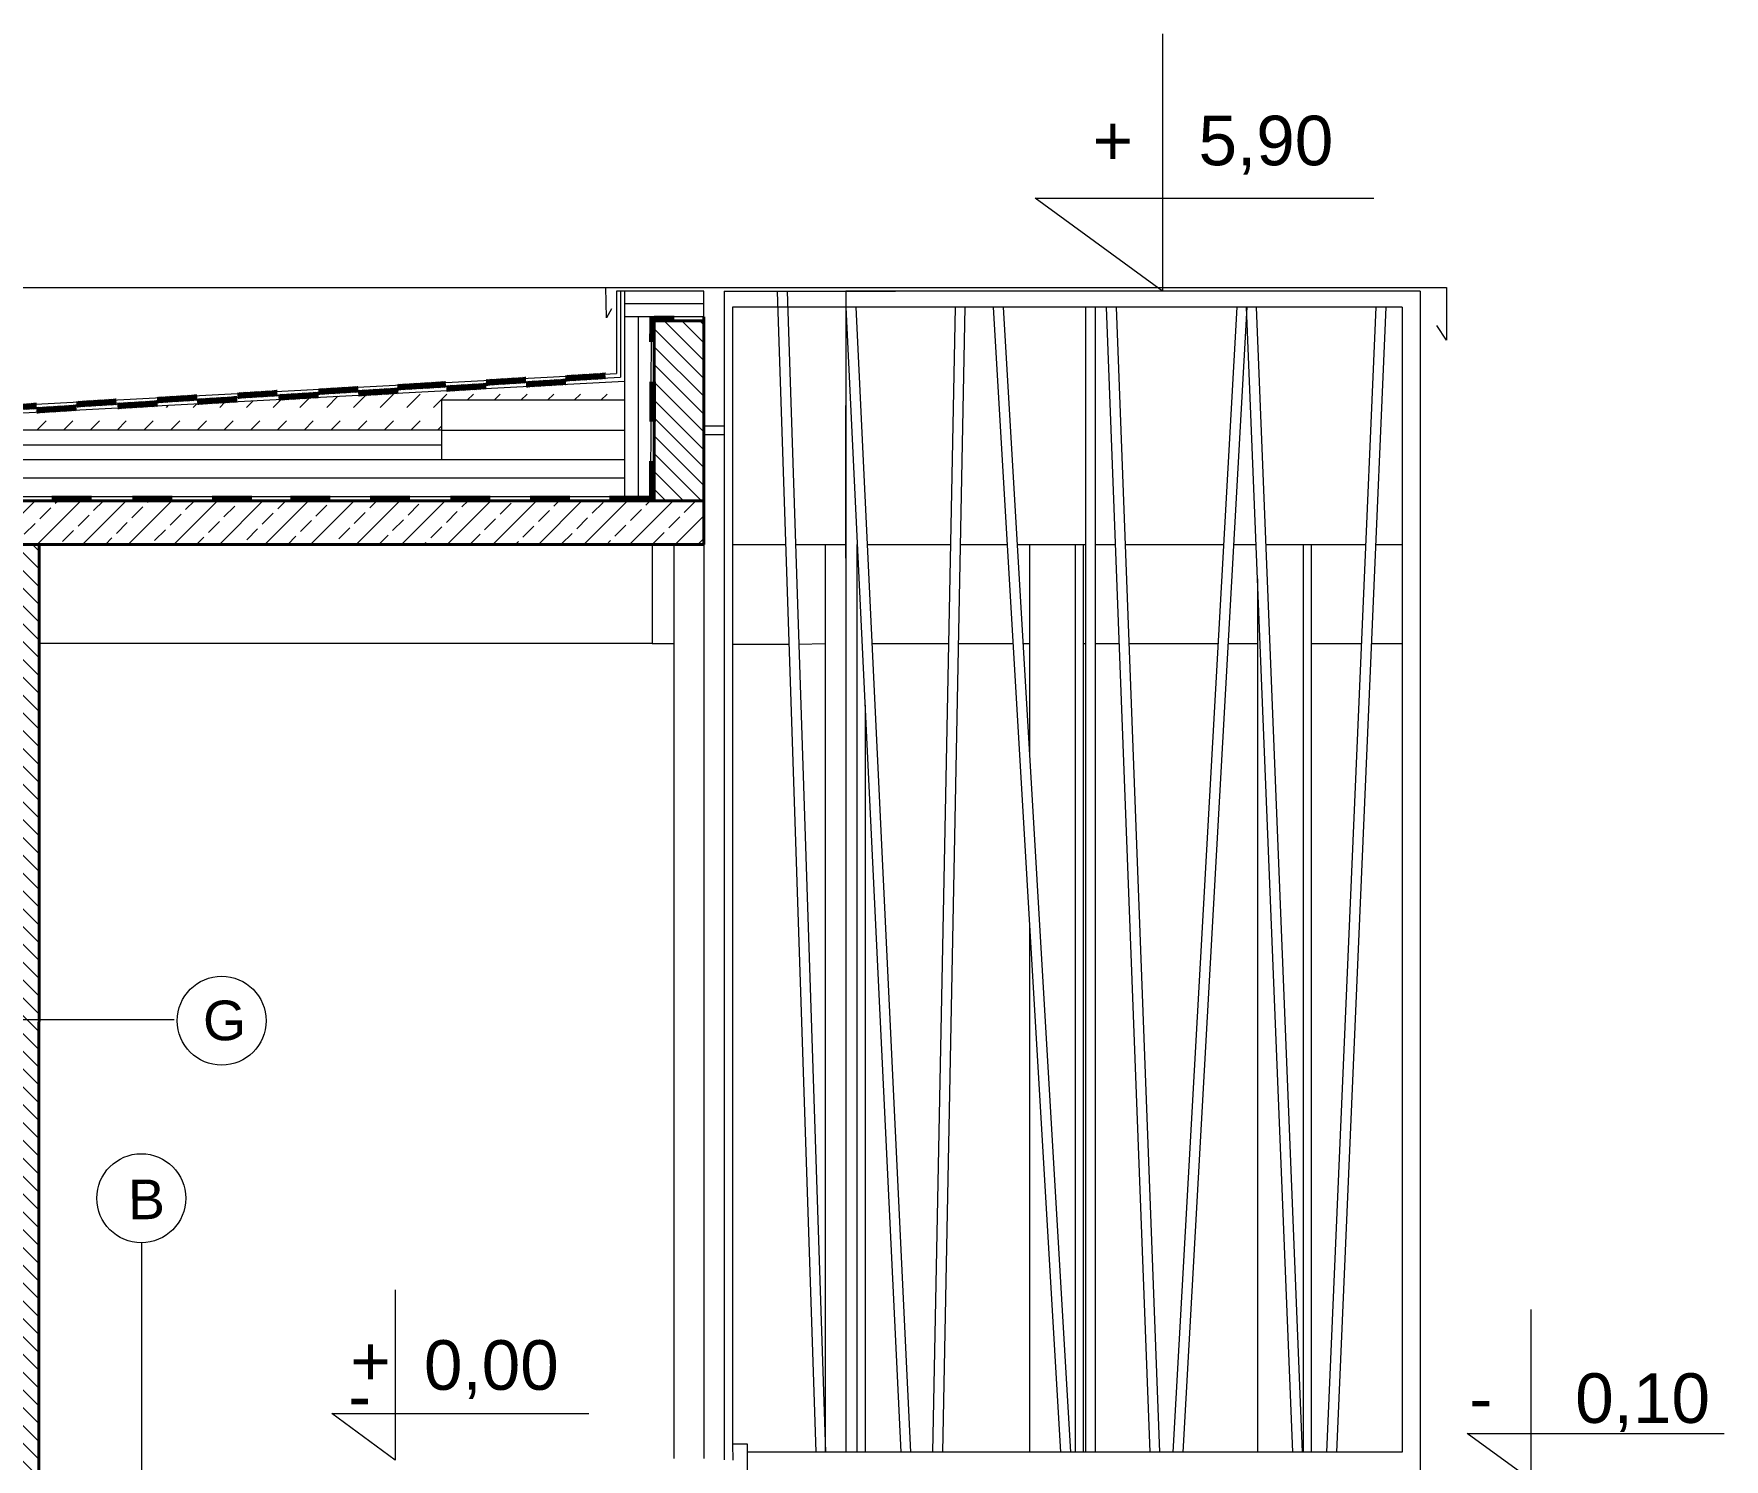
# Model space of a CAD drawing. Header units: millimetres. Extents: x -105266 to 178069, y 491 to 168574.
# Drawn here: x -75684 to -74831, y 38751 to 39469 of the extents above; entities that cross this region are included whole.
import ezdxf

# ---------------------------------------------------------------- set-up
doc = ezdxf.new("R2010")
doc.units = ezdxf.units.MM
for name, color, linetype, lineweight in [('A-L-W', 123, 'Continuous', 15), ('A-sc murowane', 2, 'Continuous', 40), ('A-sc wykończenie', 6, 'Continuous', 18), ('A-SC-MUROWANE', 2, 'Continuous', 40), ('AVG', 123, 'Continuous', 15), ('izolacja2', 4, 'BATTING', 9), ('stolarka', 1, 'Continuous', 5), ('ściany murowane', 2, 'Continuous', 40)]:
    doc.layers.add(name, color=color, linetype=linetype, lineweight=lineweight)
doc.styles.get("Standard").update_dxf_attribs({"font": 'arial.ttf'})
doc.linetypes.add('BATTING', pattern='A,0.00254,-2.54,[134,ltypeshp.shx,S=2.54,R=0,X=-2.54,Y=0],-5.08,[134,ltypeshp.shx,S=2.54,R=180,X=2.54,Y=0],-2.54', length=10.16254)
pattern_1 = [(315, (-103386.2176776861, -9239.049237297833), (4.490128060534578, 4.490128060534575), [])]

msp = doc.modelspace()

# ---------------------------------------------------------------- hatches: boundary and pattern name
at = {"layer": 'A-sc wykończenie'}
h = msp.add_hatch(dxfattribs=at)
h.set_pattern_fill('LINE', color=256, scale=2, angle=315)
h.set_pattern_definition(pattern_1)
edge = h.paths.add_edge_path()
edge.add_line((-75370.87271164238, 39233.62518047042), (-75370.90687544618, 39324.27488701652))
edge.add_line((-75370.90687544618, 39324.27488701652), (-75345.90475963775, 39324.27400963522))
edge.add_line((-75345.90475963775, 39324.27400963522), (-75345.87417022113, 39233.62430321595))
edge.add_line((-75345.87417022159, 39233.6243032159), (-75370.87270776156, 39233.61488183816))
h = msp.add_hatch(dxfattribs=at)
h.set_pattern_fill('DASH', color=256, scale=3, angle=45)
h.set_pattern_definition([(45, (-140315.1532811077, -9495.571406854884), (8.881784197001252e-16, 13.47038418160373), [9.524999999999999, -9.524999999999999])])
h.paths.add_polyline_path([(-75385.92044580655, 39284.25961213688), (-75385.92015093585, 39293.9813797715), (-75973.32708650941, 39262.83501343279), (-76634.79062052185, 39297.61093772507), (-76634.79086085709, 39284.29565238512), (-76495.70173029855, 39284.29016245507), (-76495.7021432223, 39269.29016246078), (-76213.32495055321, 39269.28238911544), (-76213.32536381923, 39254.26995279339), (-75761.55907665586, 39254.26995279339), (-75761.55866373211, 39269.26995278768), (-75478.23179994171, 39269.26215329966), (-75478.23138701796, 39284.26215329407)])
h = msp.add_hatch(dxfattribs=at)
h.set_pattern_fill('JIS_STN_2.5', color=256, scale=6.5)
h.set_pattern_definition([(45, (-140315.1532811077, -9495.571406854884), (-11.4904851942814, 11.4904851942814), []), (45, (-140303.6807811076, -9495.571406854884), (-11.4904851942814, 11.4904851942814), [7.8, -3.25])])
edge = h.paths.add_edge_path()
edge.add_line((-75345.97041371764, 39233.64287453868), (-75345.97007407967, 39211.65777754803))
edge.add_line((-75345.9704137372, 39233.64413798579), (-75345.97041371764, 39233.64287453874))
edge.add_line((-75345.9704137372, 39233.64413798579), (-76649.79194348885, 39233.69154866891))
edge.add_line((-76649.79194348885, 39233.69154866891), (-76674.79172186201, 39233.6924259682))
edge.add_line((-76674.79172186201, 39233.69242596826), (-76674.792328994, 39211.63751966583))
edge.add_line((-75343.13421861475, 39211.65782078066), (-76674.792328994, 39211.63751966583))
h = msp.add_hatch(dxfattribs=at)
h.set_pattern_fill('LINE', color=256, scale=2, angle=315)
h.set_pattern_definition(pattern_1)
edge = h.paths.add_edge_path()
edge.add_line((-75706.46059389433, 38598.46226036457), (-75681.27467223743, 38598.46258937086))
edge.add_line((-75706.46860405916, 39211.65228175071), (-75706.46059389433, 38598.46226036451))
edge.add_line((-75706.46860405916, 39211.65228175071), (-75680.9674557198, 39211.65267051641))
edge.add_line((-75680.9674557198, 39211.65267051641), (-75681.27446715647, 38598.46258937348))
at = {"layer": 'ściany murowane', "linetype": 'Continuous', "ltscale": 50}
h = msp.add_hatch(dxfattribs=at)
h.set_pattern_fill('LINE', color=5, angle=89.82257087281438)
h.set_pattern_definition([(89.82257087281435, (5636096.400926925, -8759036.61647177), (-0.124999400644855, 0.0003870896886120825), [])])
edge = h.paths.add_edge_path()
edge.add_line((-75370.85296254858, 39313.69682274248), (-75372.85234533317, 39313.70313625499))
edge.add_line((-75372.8523453327, 39313.70313625493), (-75372.62602869023, 39326.3195621152))
edge.add_line((-75372.62602869023, 39326.31956211526), (-75371.00161501925, 39326.22407858162))
edge.add_line((-75371.00161501925, 39326.22407858168), (-75370.85235492254, 39313.69694282))
h = msp.add_hatch(dxfattribs=at)
h.set_pattern_fill('LINE', color=5)
h.set_pattern_definition([(0, (-8855992.255101595, -5699361.569155432), (0, 0.125), [])])
edge = h.paths.add_edge_path()
edge.add_line((-75370.92914591517, 39324.30462035166), (-75370.92902395662, 39326.30401310047))
edge.add_line((-75370.92902395662, 39326.30401310047), (-75360.92902395662, 39326.30416555052))
edge.add_line((-75360.92902395662, 39326.30416555052), (-75360.92902395662, 39324.30401310047))
edge.add_line((-75360.92902395662, 39324.30401310047), (-75370.92902395662, 39324.30401310047))
h = msp.add_hatch(dxfattribs=at)
h.set_pattern_fill('LINE', color=5, scale=0.9999999999999999, angle=-3.00950970956129)
h.set_pattern_definition([(356.9904902904387, (-9145380.969122823, -5230482.804715682), (0.006562712975009326, 0.1248276043125384), [])])
edge = h.paths.add_edge_path()
edge.add_line((-75476.03934808794, 39291.304622315), (-75476.16049539877, 39293.30034141046))
edge.add_line((-75476.16049539924, 39293.30034141034), (-75500.44605176823, 39291.83776882129))
edge.add_line((-75500.44605176823, 39291.83776882129), (-75500.32498395417, 39289.84137708131))
edge.add_line((-75500.32498395417, 39289.84137708136), (-75476.03943306554, 39291.30400879502))
h = msp.add_hatch(dxfattribs=at)
h.set_pattern_fill('LINE', color=5, scale=0.9999999999999999, angle=-3.00950970956129)
h.set_pattern_definition([(356.9904902904387, (-9145340.54534745, -5230480.665700503), (0.006562712975009326, 0.1248276043125384), [])])
edge = h.paths.add_edge_path()
edge.add_line((-75435.61557271538, 39293.44363749425), (-75435.73672002621, 39295.4393565897))
edge.add_line((-75435.73672002621, 39295.4393565897), (-75455.7000646365, 39294.22903759372))
edge.add_line((-75455.7000646365, 39294.22903759372), (-75455.57898384679, 39292.23240063731))
edge.add_line((-75455.57898384679, 39292.23240063737), (-75435.61565769251, 39293.44302397438))
h = msp.add_hatch(dxfattribs=at)
h.set_pattern_fill('LINE', color=5, scale=0.9999999999999999, angle=-3.00950970956129)
h.set_pattern_definition([(356.9904902904387, (-9145320.324341385, -5230481.550417265), (0.006562712975009326, 0.1248276043125384), [])])
edge = h.paths.add_edge_path()
edge.add_line((-75415.39456664931, 39292.55892073213), (-75415.51571396014, 39294.55463982759))
edge.add_line((-75415.51571396014, 39294.55463982759), (-75435.47905857043, 39293.3443208316))
edge.add_line((-75435.47905856997, 39293.3443208316), (-75435.35797778025, 39291.3476838752))
edge.add_line((-75435.35797778072, 39291.34768387514), (-75415.39465162644, 39292.55830721215))
h = msp.add_hatch(dxfattribs=at)
h.set_pattern_fill('LINE', color=5, scale=0.9999999999999999, angle=-3.00950970956129)
h.set_pattern_definition([(356.9904902904387, (-9145300.461564764, -5230478.544675961), (0.006562712975009326, 0.1248276043125384), [])])
edge = h.paths.add_edge_path()
edge.add_line((-75395.53179002853, 39295.56466203545), (-75395.65293733936, 39297.56038113091))
edge.add_line((-75395.65293733982, 39297.56038113091), (-75415.61628195012, 39296.35006213492))
edge.add_line((-75415.61628194965, 39296.35006213492), (-75415.49520115994, 39294.35342517852))
edge.add_line((-75415.49520115994, 39294.35342517846), (-75395.53187500566, 39295.56404851547))
h = msp.add_hatch(dxfattribs=at)
h.set_pattern_fill('LINE', color=5, angle=89.82257087281438)
h.set_pattern_definition([(89.82257087281435, (5636096.42813766, -8759076.791323034), (-0.124999400644855, 0.0003870896886120825), [])])
edge = h.paths.add_edge_path()
edge.add_line((-75370.8257518138, 39273.52197147814), (-75372.82513459839, 39273.52828499065))
edge.add_line((-75372.82513459839, 39273.52828499071), (-75372.76350514704, 39293.52819003807))
edge.add_line((-75372.76350514658, 39293.52819003807), (-75370.76320983769, 39293.52199565883))
edge.add_line((-75370.76320983769, 39293.52199565888), (-75370.82514418775, 39273.52209155571))
h = msp.add_hatch(dxfattribs=at)
h.set_pattern_fill('LINE', color=5, scale=0.9999999999999999, angle=-3.00950970956129)
h.set_pattern_definition([(356.9904902904387, (-9145547.039824022, -5230491.614667227), (0.006562712975009326, 0.1248276043125384), [])])
edge = h.paths.add_edge_path()
edge.add_line((-75642.1100492866, 39282.4946707698), (-75642.23119659742, 39284.49038986526))
edge.add_line((-75642.23119659789, 39284.49038986514), (-75662.19454120818, 39283.28007086915))
edge.add_line((-75662.19454120772, 39283.28007086927), (-75662.073460418, 39281.28343391286))
edge.add_line((-75662.073460418, 39281.2834339128), (-75642.11013426373, 39282.49405724982))
h = msp.add_hatch(dxfattribs=at)
h.set_pattern_fill('LINE', color=5, scale=0.9999999999999999, angle=-3.00950970956129)
h.set_pattern_definition([(356.9904902904387, (-9145506.31864986, -5230489.477486392), (0.006562712975009326, 0.1248276043125384), [])])
edge = h.paths.add_edge_path()
edge.add_line((-75601.38887512425, 39284.63185160411), (-75601.51002243508, 39286.62757069957))
edge.add_line((-75601.51002243554, 39286.62757069957), (-75621.47336704584, 39285.41725170358))
edge.add_line((-75621.47336704537, 39285.41725170358), (-75621.35228625566, 39283.42061474717))
edge.add_line((-75621.35228625566, 39283.42061474711), (-75601.38896010138, 39284.63123808413))
h = msp.add_hatch(dxfattribs=at)
h.set_pattern_fill('LINE', color=5, scale=0.9999999999999999, angle=-3.00950970956129)
h.set_pattern_definition([(356.9904902904387, (-9145486.17749627, -5230490.326500462), (0.006562712975009326, 0.1248276043125384), [])])
edge = h.paths.add_edge_path()
edge.add_line((-75581.24772153489, 39283.78283753434), (-75581.36886884572, 39285.7785566298))
edge.add_line((-75581.36886884618, 39285.7785566298), (-75601.33221345648, 39284.56823763381))
edge.add_line((-75601.33221345601, 39284.56823763381), (-75601.2111326663, 39282.5716006774))
edge.add_line((-75601.2111326663, 39282.57160067734), (-75581.24780651202, 39283.78222401436))
h = msp.add_hatch(dxfattribs=at)
h.set_pattern_fill('LINE', color=5, scale=0.9999999999999999, angle=-3.00950970956129)
h.set_pattern_definition([(356.9904902904387, (-9145465.877038162, -5230487.256393174), (0.006562712975009326, 0.1248276043125384), [])])
edge = h.paths.add_edge_path()
edge.add_line((-75560.94726342682, 39286.85294482335), (-75561.06841073764, 39288.8486639188))
edge.add_line((-75561.06841073811, 39288.8486639188), (-75581.0317553484, 39287.63834492282))
edge.add_line((-75581.03175534794, 39287.63834492282), (-75580.91067455822, 39285.64170796641))
edge.add_line((-75580.91067455822, 39285.64170796635), (-75560.94734840395, 39286.85233130337))
h = msp.add_hatch(dxfattribs=at)
h.set_pattern_fill('LINE', color=5, scale=0.9999999999999999, angle=-3.00950970956129)
h.set_pattern_definition([(356.9904902904387, (-9145445.165321697, -5230488.156350268), (0.006562712975009326, 0.1248276043125384), [])])
edge = h.paths.add_edge_path()
edge.add_line((-75540.23554696256, 39285.95298772784), (-75540.35669427339, 39287.9487068233))
edge.add_line((-75540.35669427339, 39287.9487068233), (-75560.32003888368, 39286.73838782731))
edge.add_line((-75560.32003888368, 39286.73838782731), (-75560.19895809397, 39284.7417508709))
edge.add_line((-75560.19895809397, 39284.74175087085), (-75540.2356319397, 39285.95237420786))
h = msp.add_hatch(dxfattribs=at)
h.set_pattern_fill('LINE', color=5, scale=0.9999999999999999, angle=-3.00950970956129)
h.set_pattern_definition([(356.9904902904387, (-9145425.112786764, -5230485.305728493), (0.006562712975009326, 0.1248276043125384), [])])
edge = h.paths.add_edge_path()
edge.add_line((-75520.18301202936, 39288.8036095038), (-75520.30415934019, 39290.79932859926))
edge.add_line((-75520.30415934019, 39290.79932859914), (-75540.26750395048, 39289.58900960315))
edge.add_line((-75540.26750395048, 39289.58900960327), (-75540.14642316077, 39287.59237264686))
edge.add_line((-75540.14642316077, 39287.5923726468), (-75520.18309700649, 39288.80299598382))
h = msp.add_hatch(dxfattribs=at)
h.set_pattern_fill('LINE', color=5, scale=0.9999999999999999, angle=-3.00950970956129)
h.set_pattern_definition([(356.9904902904387, (-9145404.981952345, -5230486.030056121), (0.006562712975009326, 0.1248276043125384), [])])
edge = h.paths.add_edge_path()
edge.add_line((-75500.05217761055, 39288.07928187553), (-75500.17332492137, 39290.07500097099))
edge.add_line((-75500.17332492184, 39290.07500097087), (-75520.13666953213, 39288.86468197488))
edge.add_line((-75520.13666953167, 39288.86468197488), (-75520.01558874195, 39286.86804501848))
edge.add_line((-75520.01558874195, 39286.86804501853), (-75500.05226258768, 39288.07866835555))
h = msp.add_hatch(dxfattribs=at)
h.set_pattern_fill('LINE', color=5, scale=0.9999999999999999, angle=-3.00950970956129)
h.set_pattern_definition([(356.9904902904387, (-9145360.507710736, -5230483.676711412), (0.006562712975009326, 0.1248276043125384), [])])
edge = h.paths.add_edge_path()
edge.add_line((-75455.57793600086, 39290.43262658456), (-75455.69908331169, 39292.42834568002))
edge.add_line((-75455.69908331215, 39292.4283456799), (-75475.66242792245, 39291.21802668391))
edge.add_line((-75475.66242792198, 39291.21802668391), (-75475.54134713227, 39289.22138972751))
edge.add_line((-75475.54134713227, 39289.22138972757), (-75455.57802097799, 39290.43201306458))
h = msp.add_hatch(dxfattribs=at)
h.set_pattern_fill('LINE', color=5, scale=0.9999999999999999, angle=-3.00950970956129)
h.set_pattern_definition([(356.9904902904387, (-9145587.281873833, -5230493.685831683), (0.006562712975009326, 0.1248276043125384), [])])
edge = h.paths.add_edge_path()
edge.add_line((-75682.35209909893, 39280.42350631395), (-75682.47324640976, 39282.41922540941))
edge.add_line((-75682.47324640976, 39282.41922540941), (-75702.43659102006, 39281.20890641342))
edge.add_line((-75702.43659102006, 39281.20890641342), (-75702.31551023034, 39279.21226945701))
edge.add_line((-75702.31551023034, 39279.21226945696), (-75682.35218407607, 39280.42289279397))
h = msp.add_hatch(dxfattribs=at)
h.set_pattern_fill('LINE', color=5, scale=0.9999999999999999, angle=-3.00950970956129)
h.set_pattern_definition([(356.9904902904387, (-9145567.219140822, -5230494.614801252), (0.006562712975009326, 0.1248276043125384), [])])
edge = h.paths.add_edge_path()
edge.add_line((-75662.28936608715, 39279.49453674456), (-75662.41051339798, 39281.49025584002))
edge.add_line((-75662.41051339798, 39281.49025584002), (-75682.37385800827, 39280.27993684403))
edge.add_line((-75682.37385800827, 39280.27993684403), (-75682.25277721856, 39278.28329988763))
edge.add_line((-75682.25277721856, 39278.28329988757), (-75662.28945106428, 39279.49392322458))
h = msp.add_hatch(dxfattribs=at)
h.set_pattern_fill('LINE', color=5, scale=0.9999999999999999, angle=-3.00950970956129)
h.set_pattern_definition([(356.9904902904387, (-9145526.36086562, -5230492.45279461), (0.006562712975009326, 0.1248276043125384), [])])
edge = h.paths.add_edge_path()
edge.add_line((-75621.43109088691, 39281.65654338665), (-75621.55223819774, 39283.65226248211))
edge.add_line((-75621.55223819774, 39283.65226248211), (-75641.51558280803, 39282.44194348612))
edge.add_line((-75641.51558280803, 39282.44194348612), (-75641.39450201832, 39280.44530652971))
edge.add_line((-75641.39450201832, 39280.44530652977), (-75621.43117586404, 39281.65592986679))
h = msp.add_hatch(dxfattribs=at)
h.set_pattern_fill('LINE', color=5, angle=89.82257087281438)
h.set_pattern_definition([(89.82257087281435, (5636096.308880737, -8759116.660719693), (-0.124999400644855, 0.0003870896886120825), [])])
edge = h.paths.add_edge_path()
edge.add_line((-75370.94500873724, 39233.65257481895), (-75372.94439152183, 39233.65888833145))
edge.add_line((-75372.94439152183, 39233.65888833151), (-75372.88276207048, 39253.65879337887))
edge.add_line((-75372.88276207002, 39253.65879337887), (-75370.88246676113, 39253.65259899963))
edge.add_line((-75370.88246676113, 39253.65259899969), (-75370.94440111119, 39233.65269489652))
h = msp.add_hatch(dxfattribs=at)
h.set_pattern_fill('LINE', color=5)
h.set_pattern_definition([(0, (-8856296.043532452, -5699452.220800223), (0, 0.125), [])])
edge = h.paths.add_edge_path()
edge.add_line((-75674.71757677078, 39233.65297556111), (-75674.71745481223, 39235.65236830992))
edge.add_line((-75674.71745481223, 39235.65236830992), (-75654.71745481223, 39235.65267321003))
edge.add_line((-75654.71745481223, 39235.65267321003), (-75654.71745481223, 39233.65236830992))
edge.add_line((-75654.71745481223, 39233.65236830992), (-75674.71745481223, 39233.65236830992))
h = msp.add_hatch(dxfattribs=at)
h.set_pattern_fill('LINE', color=5)
h.set_pattern_definition([(0, (-8856255.270250436, -5699452.232081391), (0, 0.125), [])])
edge = h.paths.add_edge_path()
edge.add_line((-75633.94429475462, 39233.64169439314), (-75633.94417279607, 39235.64108714195))
edge.add_line((-75633.94417279607, 39235.64108714195), (-75613.94417279607, 39235.64139204206))
edge.add_line((-75613.94417279607, 39235.64139204206), (-75613.94417279607, 39233.64108714195))
edge.add_line((-75613.94417279607, 39233.64108714195), (-75633.94417279607, 39233.64108714195))
h = msp.add_hatch(dxfattribs=at)
h.set_pattern_fill('LINE', color=5)
h.set_pattern_definition([(0, (-8856215.101426717, -5699452.232081391), (0, 0.125), [])])
edge = h.paths.add_edge_path()
edge.add_line((-75593.7754710356, 39233.64169439314), (-75593.77534907704, 39235.64108714195))
edge.add_line((-75593.77534907704, 39235.64108714195), (-75573.77534907704, 39235.64139204206))
edge.add_line((-75573.77534907704, 39235.64139204206), (-75573.77534907704, 39233.64108714195))
edge.add_line((-75573.77534907704, 39233.64108714195), (-75593.77534907704, 39233.64108714195))
h = msp.add_hatch(dxfattribs=at)
h.set_pattern_fill('LINE', color=5)
h.set_pattern_definition([(0, (-8856175.655336164, -5699452.232081391), (0, 0.125), [])])
edge = h.paths.add_edge_path()
edge.add_line((-75554.32938048357, 39233.64169439314), (-75554.32925852502, 39235.64108714195))
edge.add_line((-75554.32925852502, 39235.64108714195), (-75534.32925852502, 39235.64139204206))
edge.add_line((-75534.32925852502, 39235.64139204206), (-75534.32925852502, 39233.64108714195))
edge.add_line((-75534.32925852502, 39233.64108714195), (-75554.32925852502, 39233.64108714195))
h = msp.add_hatch(dxfattribs=at)
h.set_pattern_fill('LINE', color=5)
h.set_pattern_definition([(0, (-8856135.486512445, -5699452.232081391), (0, 0.125), [])])
edge = h.paths.add_edge_path()
edge.add_line((-75514.16055676455, 39233.64169439314), (-75514.16043480599, 39235.64108714195))
edge.add_line((-75514.16043480599, 39235.64108714195), (-75494.16043480599, 39235.64139204206))
edge.add_line((-75494.16043480599, 39235.64139204206), (-75494.16043480599, 39233.64108714195))
edge.add_line((-75494.16043480599, 39233.64108714195), (-75514.16043480599, 39233.64108714195))
h = msp.add_hatch(dxfattribs=at)
h.set_pattern_fill('LINE', color=5)
h.set_pattern_definition([(0, (-8856095.016492028, -5699452.221971259), (0, 0.125), [])])
edge = h.paths.add_edge_path()
edge.add_line((-75473.69053634602, 39233.6518045267), (-75473.69041438747, 39235.65119727551))
edge.add_line((-75473.69041438747, 39235.65119727551), (-75453.69041438747, 39235.65150217562))
edge.add_line((-75453.69041438747, 39235.65150217562), (-75453.69041438747, 39233.65119727551))
edge.add_line((-75453.69041438747, 39233.65119727551), (-75473.69041438747, 39233.65119727551))
h = msp.add_hatch(dxfattribs=at)
h.set_pattern_fill('LINE', color=5)
h.set_pattern_definition([(0, (-8856054.847668309, -5699452.221971259), (0, 0.125), [])])
edge = h.paths.add_edge_path()
edge.add_line((-75433.521712627, 39233.6518045267), (-75433.52159066845, 39235.65119727551))
edge.add_line((-75433.52159066845, 39235.65119727551), (-75413.52159066845, 39235.65150217562))
edge.add_line((-75413.52159066845, 39235.65150217562), (-75413.52159066845, 39233.65119727551))
edge.add_line((-75413.52159066845, 39233.65119727551), (-75433.52159066845, 39233.65119727551))
h = msp.add_hatch(dxfattribs=at)
h.set_pattern_fill('LINE', color=5)
h.set_pattern_definition([(0, (-8856014.740889281, -5699452.232081391), (0, 0.125), [])])
edge = h.paths.add_edge_path()
edge.add_line((-75393.41493359974, 39233.64169439314), (-75393.41481164118, 39235.64108714195))
edge.add_line((-75393.41481164118, 39235.64108714195), (-75373.41481164118, 39235.64139204206))
edge.add_line((-75373.41481164118, 39235.64139204206), (-75373.41481164118, 39233.64108714195))
edge.add_line((-75373.41481164118, 39233.64108714195), (-75393.41481164118, 39233.64108714195))

# ---------------------------------------------------------------- linework, layer by layer
at = {"layer": 'A-L-W'}
for p, q in [((-75394.97484151946, 39325.77173515737), (-75395.28849265372, 39341.32778576239)), ((-75389.90981968466, 39339.27555388249), (-75389.92079560107, 39297.78150412023)), ((-75345.90982048839, 39339.27150515329), (-75389.90981968466, 39339.27555388249)), ((-75337.8247194241, 39341.18292490476), (-74971.45024248466, 39341.16337498069)), ((-74971.45024248466, 39341.16337498069), (-74971.4516643176, 39314.51757786098)), ((-75392.50880381811, 39330.34868735391), (-75394.97484151946, 39325.77173515737)), ((-74971.4516643176, 39314.51757786098), (-74976.30878073137, 39321.95084713052)), ((-75973.9920932499, 39266.8754999193), (-75389.92079560107, 39297.78150412023))]:
    msp.add_line(p, q, dxfattribs=at)
at = {"layer": 'A-sc murowane', "linetype": 'Continuous', "ltscale": 50}
for p, q in [((-75345.97007407967, 39211.65776578583), (-76674.792328994, 39211.63751966578)), ((-75680.9674557198, 39211.65267051641), (-75681.37689051239, 38600.46258803575))]:
    msp.add_line(p, q, dxfattribs=at)
at = {"layer": 'A-sc wykończenie'}
for p, q in [((-75284.67607059397, 39211.65870019655), (-75284.66918964937, 38754.14385285987)), ((-75268.67607059583, 39211.65894825502), (-75268.66897274807, 38754.14398368589)), ((-75181.67594864473, 39211.66027457117), (-75181.67432931365, 39105.43958013576)), ((-75158.67594864752, 39211.66062520609), (-75158.66897382328, 38754.14488310333)), ((-75154.67594864752, 39211.66068618606), (-75154.66897382468, 38754.1449158094)), ((-75043.67619258605, 39211.66237837648), (-75043.66898106664, 38754.14582340328)), ((-75039.67619258791, 39211.66243935646), (-75039.66898106804, 38754.14585610946)), ((-75066.67591812063, 39194.24947498996), (-75066.66898106571, 38754.14563534329)), ((-75264.47607059657, 39130.58477333876), (-75264.46895923719, 38754.14401802748)), ((-75181.67303086931, 39020.2677068317), (-75181.66897382375, 38754.14469504335)), ((-75706.46459897675, 38972.22862234818), (-75613.05267064387, 38972.22984152522)), ((-75629.30352758171, 38685.13793513809), (-75629.24854510298, 38859.65919411417))]:
    msp.add_line(p, q, dxfattribs=at)
for centre in [(-75589.02616009882, 38971.5561302025), (-75629.54859214436, 38882.08154520522)]:
    msp.add_circle(centre, 22.42435855667246, dxfattribs=at)
at = {"layer": 'A-SC-MUROWANE'}
msp.add_line((-75706.46860405916, 39211.65228175071), (-75680.9674557198, 39211.65267051641), dxfattribs=at)
at = {"layer": 'AVG', "linetype": 'Continuous', "ltscale": 50}
for p, q in [((-75114.6196736295, 39468.99533069019), (-75114.61764211694, 39339.29450371933)), ((-75114.61764211694, 39339.29450371933), (-75178.77621221842, 39386.11257999648)), ((-75178.77621221842, 39386.11257999648), (-75007.98366999367, 39386.11257999648)), ((-75387.9098195119, 39339.27594254901), (-75387.9212973199, 39295.88450911503)), ((-75385.90981958175, 39339.27541351331), (-75385.9199372695, 39301.02586523259)), ((-75345.90543453043, 39326.27400966013), (-75385.91027578173, 39326.27541352135)), ((-75372.4027730168, 39326.27493951227), (-75372.86261690428, 39235.62525030192)), ((-75345.90475963775, 39324.27400963522), (-75370.90687544618, 39324.27488701652)), ((-75973.99175315557, 39264.8727198986), (-75387.9212973199, 39295.88450911503)), ((-75973.99141306031, 39262.86993987802), (-75385.91987297099, 39293.98761602737)), ((-75385.9199372695, 39301.02586523259), (-75385.92192026947, 39235.64719658509)), ((-75385.92192026947, 39235.64719658509), (-76647.79191837713, 39235.69147848467)), ((-75371.87362901514, 39211.65737070366), (-75371.87253143007, 39161.65737071367)), ((-75360.97007640798, 39211.59141464265), (-75360.97007640798, 38750.95698890662)), ((-75345.97007640798, 39211.59141464265), (-75345.97007640798, 38750.95698890662)), ((-75331.42358653314, 39211.65797883157), (-75304.62731187858, 39211.65839279514)), ((-75299.62457866661, 39211.65865845305), (-75274.32002988757, 39211.65874764488)), ((-75263.34933285622, 39211.65902946111), (-75221.40786581926, 39211.65966885841)), ((-75216.40689136993, 39211.65974509822), (-75192.93102669643, 39211.66010298768)), ((-75187.92238872705, 39211.66017934425), (-75153.52467117153, 39211.66070373719)), ((-75148.52467117619, 39211.66077996221), (-75138.4180632515, 39211.66093403743)), ((-75133.41446847862, 39211.66101031717), (-75083.8276416843, 39211.66176626798)), ((-75078.81981305985, 39211.66184261233), (-75067.37673460713, 39211.66201706197)), ((-75062.37268960729, 39211.66209334858), (-75012.01083367292, 39211.66286111473)), ((-75007.0047411795, 39211.66293743254), (-74993.72449924352, 39211.66313988973)), ((-75371.87253143007, 39161.65737071367), (-75681.00095060209, 39161.65266999953)), ((-75371.87253143007, 39161.65737071367), (-75360.97007640798, 39161.65737071367)), ((-75331.4228086604, 39161.30549611211), (-75302.95950854497, 39161.30593582861)), ((-75297.9567665334, 39161.30593582861), (-75284.67530833904, 39161.65831755452)), ((-75260.95709495546, 39161.65907628347), (-75222.3942933187, 39161.65967202258)), ((-75217.39331884982, 39161.65974928044), (-75189.98995370159, 39161.66017262336)), ((-75184.98131579274, 39161.66024999951), (-75181.67518639678, 39161.6603004014)), ((-75154.67518639864, 39161.66071818549), (-75153.52390892172, 39161.66073597108)), ((-75148.52390892731, 39161.66081321404), (-75136.5209732812, 39161.6609986413)), ((-75131.51737854743, 39161.66107593921), (-75086.62593975032, 39161.66176944763)), ((-75081.61811106766, 39161.66184681166), (-75066.67540446782, 39161.66208234326)), ((-75039.67540447341, 39161.66249476607), (-75014.17094411814, 39161.66288877257)), ((-75009.16485158095, 39161.66296610866), (-74993.7237369951, 39161.66320465018)), ((-75501.47146642322, 38835.96690538504), (-75501.47012199761, 38750.13279151802)), ((-74928.94517142067, 38825.97717840389), (-74928.94382699506, 38740.14306453687)), ((-75533.54940704742, 38773.54182965659), (-75403.93137895243, 38773.54578170624)), ((-75501.47012199761, 38750.13279151802), (-75533.54940704742, 38773.54182965659)), ((-75323.85091767248, 38524.30224344706), (-75323.86578495681, 38758.09720678221)), ((-74961.02311204487, 38763.55210267544), (-74831.40508394988, 38763.55605472509)), ((-74928.94382699506, 38740.14306453687), (-74961.02311204487, 38763.55210267544))]:
    msp.add_line(p, q, dxfattribs=at)
at = {"layer": 'AVG'}
for p, q in [((-76627.1058411386, 39341.14050854779), (-75337.8247194241, 39341.18292490476)), ((-75345.96605193403, 39326.27401178727), (-75345.90982048839, 39339.27150515329))]:
    msp.add_line(p, q, dxfattribs=at)
at = {"layer": 'izolacja2', "linetype": 'BATTING', "ltscale": 0.6}
for p, q in [((-75345.90982048839, 39332.86705959892), (-75385.91151190709, 39332.8776407597)), ((-75379.07733726382, 39326.27517373791), (-75379.0805183693, 39235.6254685023))]:
    msp.add_line(p, q, dxfattribs=at)
at = {"layer": 'izolacja2', "linetype": 'Continuous', "ltscale": 50}
for p, q in [((-75478.23138701796, 39284.26215329407), (-75478.232212865, 39254.26215330536)), ((-75385.92044580655, 39284.25961213688), (-75478.23138701796, 39284.26215329407)), ((-75478.23179994171, 39269.26215329966), (-75761.55866373211, 39269.26995278768)), ((-75385.92135573665, 39254.25961215062), (-76639.79187260728, 39254.29412899075))]:
    msp.add_line(p, q, dxfattribs=at)
at = {"layer": 'izolacja2', "ltscale": 1.5}
msp.add_line((-75478.23179994171, 39269.26215329966), (-75385.9209007716, 39269.25961214375), dxfattribs=at)
at = {"layer": 'izolacja2', "ltscale": 0.7}
msp.add_line((-75761.55887019422, 39261.76995279059), (-75478.23200618869, 39261.76995279059), dxfattribs=at)
at = {"layer": 'izolacja2', "linetype": 'BATTING', "ltscale": 0.9}
msp.add_line((-75385.92163762843, 39244.9657571827), (-76639.79190458191, 39245.0003573663), dxfattribs=at)
at = {"layer": 'izolacja2'}
for p, q in [((-75323.86578495681, 38758.09720678221), (-75331.41661125256, 38758.09672661663)), ((-75331.41661125256, 38758.09672661663), (-75331.28839757826, 38750.14282963787))]:
    msp.add_line(p, q, dxfattribs=at)
at = {"layer": 'stolarka', "linetype": 'Continuous', "ltscale": 50}
for p, q in [((-75335.60443902548, 39339.29194260681), (-75335.61478232473, 38750.15118375084)), ((-75335.60443902548, 39339.29194260681), (-75249.32085083539, 39339.29336885248)), ((-75308.84939933309, 39339.12694533206), (-75289.47324817695, 38754.14381357936)), ((-75303.85213984197, 39339.29246746424), (-75284.47050752045, 38754.14385448433)), ((-75274.32197567003, 39339.29298262183), (-75274.31317512851, 38754.14393753595)), ((-74984.67801641041, 39339.29739824102), (-75274.32085083166, 39339.2929826386)), ((-74984.67801641041, 39339.29739824102), (-74984.66876043865, 38740.14907351394)), ((-74993.72632306369, 39331.29716964696), (-75331.42543471299, 39331.29251165969)), ((-75331.42543471299, 39331.29251165969), (-75331.41661125256, 38758.09672661663)), ((-75246.46534392118, 38754.14416523442), (-75274.07891113797, 39331.29289567635)), ((-75241.45962634424, 38754.14420616372), (-75269.07319524811, 39331.29297198799)), ((-75230.4339812889, 38754.14429631516), (-75219.04765213022, 39331.29408401043)), ((-75225.43300753573, 38754.1443372057), (-75214.04862488547, 39331.19546044503)), ((-75199.96807846913, 39331.29402549357), (-75166.01927253438, 38754.14482300346)), ((-75194.95944049882, 39331.29410185177), (-75161.01063248536, 38754.14486395674)), ((-75153.52649499217, 39331.29473349616), (-75153.51769634403, 38754.14492522286)), ((-75148.52649499776, 39331.29480972119), (-75148.51769634496, 38754.14496610548)), ((-75142.95719685519, 39331.29489462428), (-75121.0590702465, 38754.14519062151)), ((-75137.9536020823, 39331.29497090426), (-75116.05547413157, 38754.14523153358)), ((-75077.13220206017, 39331.29589812622), (-75109.43299297683, 38754.14528568242)), ((-75072.12437343525, 39331.29597447046), (-75104.42516633656, 38754.14532662906)), ((-75048.96271324364, 38754.14578011901), (-75072.1917379901, 39331.29597344228)), ((-75043.95866681423, 38754.14582103469), (-75067.18769299166, 39331.29604972877)), ((-75031.77658704689, 38754.14592064173), (-75006.84237306306, 39331.296969692)), ((-75026.77049608502, 38754.14596157418), (-75001.8362805687, 39331.2970460111)), ((-74993.72632306369, 39331.29716964696), (-74993.71757252209, 38754.14623183211)), ((-75274.32002988944, 39211.65886985209), (-75274.32048012989, 39281.65886985023)), ((-75346.19812606063, 39271.47499144742), (-75335.60339065848, 39271.43008997491)), ((-75274.31992454382, 39204.74868022908), (-75274.32099169234, 39274.7486802207)), ((-75345.94392122116, 39267.04805905106), (-75335.60332296437, 39267.04817992683)), ((-75274.32002988944, 39211.65886985209), (-75274.32002988944, 39211.65886985209)), ((-75153.52336234713, 39125.80796923839), (-75153.52336234713, 39125.80796923839)), ((-74993.71757252209, 38754.14623183211), (-75323.8653118794, 38754.14353237186))]:
    msp.add_line(p, q, dxfattribs=at)
at = {"layer": 'ściany murowane', "linetype": 'Continuous', "ltscale": 50}
for p, q in [((-75370.90687544618, 39324.27488701652), (-75370.87271545289, 39233.63529060398)), ((-75345.9661221185, 39324.27401178856), (-75370.90687157374, 39324.26461218974)), ((-75345.96605193403, 39326.27401178727), (-75345.97007407967, 39211.65776578583)), ((-75370.8727197407, 39233.64666847304), (-76649.79194348885, 39233.69154866891)), ((-75370.87271164238, 39233.62518047042), (-75345.87417022159, 39233.6243032145))]:
    msp.add_line(p, q, dxfattribs=at)

# ---------------------------------------------------------------- texts
at = {"layer": 'AVG', "linetype": 'Continuous', "ltscale": 50, "char_height": 25, "attachment_point": 1}
for s, insert in [('+ ', (-75149.85581642875, 39427.77604417109)), ('^J- ', (-75525.2746645801, 38836.70922414192)), ('- ', (-74959.90664447026, 38793.89362109058))]:
    msp.add_mtext_dynamic_manual_height_columns(s, width=41.71742573752999, gutter_width=12.5, heights=[0], dxfattribs=dict(at, insert=insert))
at = {"layer": 'AVG', "linetype": 'Continuous', "ltscale": 50, "char_height": 25, "width": 52.5, "attachment_point": 1}
for s, insert in [('5,90', (-75096.47862005534, 39427.73034821336)), ('+', (-75524.18136910835, 38812.52683979996)), ('0,00', (-75487.02410740519, 38810.52345933371)), ('0,10', (-74906.52944809684, 38793.84792513285))]:
    msp.add_mtext(s, dxfattribs=dict(at, insert=insert))
at = {"layer": 'stolarka', "linetype": 'Continuous', "ltscale": 50, "char_height": 20, "attachment_point": 1, "rotation": 0.4888016115519233}
for s, insert in [('G', (-75598.52337176699, 38981.60851575343)), ('B', (-75636.35455186453, 38891.43904951647))]:
    msp.add_mtext_dynamic_manual_height_columns(s, width=21.24681209772825, gutter_width=12.5, heights=[0], dxfattribs=dict(at, insert=insert))

doc.saveas('drawing.dxf')
